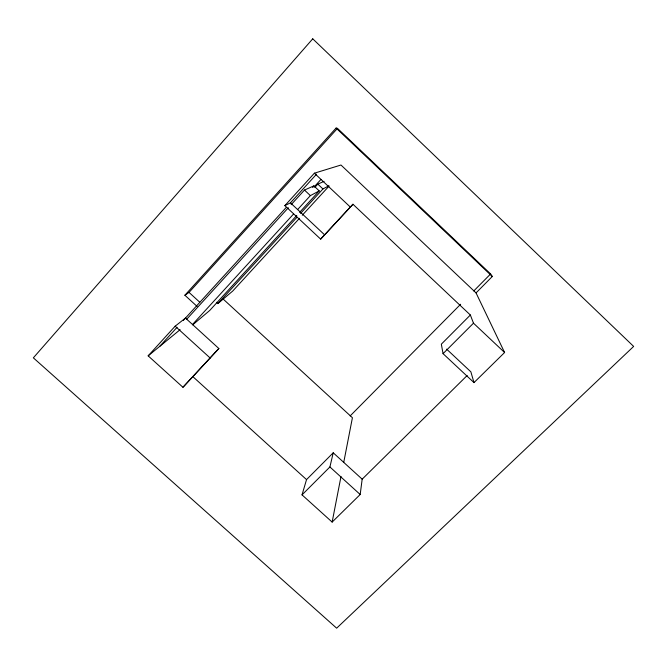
<?xml version="1.0" encoding="UTF-8"?>
<svg xmlns="http://www.w3.org/2000/svg" width="667" height="667" viewBox="0 0 667 667"><rect width="100%" height="100%" fill="white"/><g stroke="black" fill="none" stroke-linecap="round" stroke-linejoin="round"><path stroke-width="1" d="M362.173 479.181L333.225 452.793L306.537 479.606L302.026 494.872L332.149 522.078L360.188 494.505L362.173 479.181L467.175 375.496M332.149 522.078L341.004 476.488M343.755 462.298L352.418 417.725L222.803 298.733M302.026 494.872L329.907 466.958L333.225 452.793M504.594 352.51L476.046 292.905L340.979 165.024L314.39 173.187L284.859 205.636L320.652 239.128L352.951 204.244L470.36 315.016L473.487 323.187L504.594 352.51L473.987 382.608L443.055 353.66L441.337 344.172L470.36 315.016M320.652 239.128L352.951 204.244M197.124 306.436L184.876 295.239L336.11 128.039L337.485 128.381L490.604 273.954L492.288 276.505L476.046 292.905M184.876 295.239L189.036 292.404L337.485 128.381M148.157 355.853L175.163 326.18L185.476 318.076L218.868 348.524L182.95 387.285L148.157 355.853L180.123 329.681M159.58 346.507L177.072 327.297M183.375 320.385L286.243 207.445M284.859 205.636L290.445 202.835L316.583 174.145M186.702 319.251L288.352 207.745M291.154 204.669L304.477 190.053L313.882 185.876L319.235 190.92L299.583 212.381M312.481 187.419L313.882 185.876M313.974 187.085L320.969 179.431M315.024 187.194L317.825 184.125L324.095 181.341M192.48 324.512L293.547 214.032M297.757 209.421L310.388 195.614L319.235 190.92M296.773 215.449L209.705 310.488L192.688 324.862M216.425 302.293L217.859 303.602L297.023 217.234M300.525 213.415L322.945 188.953L328.848 185.826M299.483 218.301L232.733 291.037L217.859 303.602M302.293 215.241L328.989 186.143M182.95 387.285L218.868 348.524M350.167 415.916L460.614 304.269M473.778 290.954L490.604 273.954M443.055 353.66L473.487 323.187M192.788 376.58L306.537 479.606M175.163 326.18L210.155 358.012M329.907 466.958L360.188 494.505M189.036 292.404L199.766 302.226M290.445 202.835L324.562 234.792M446.64 349.141L470.877 371.844L473.987 382.608M317.825 184.125L322.945 188.953M304.477 190.053L310.388 195.614M314.39 173.187L350.392 207.129M336.11 128.039L492.288 276.505M312.74 38.819L33.35 357.837L336.652 628.181L633.65 346.423L312.74 38.819"/></g></svg>
